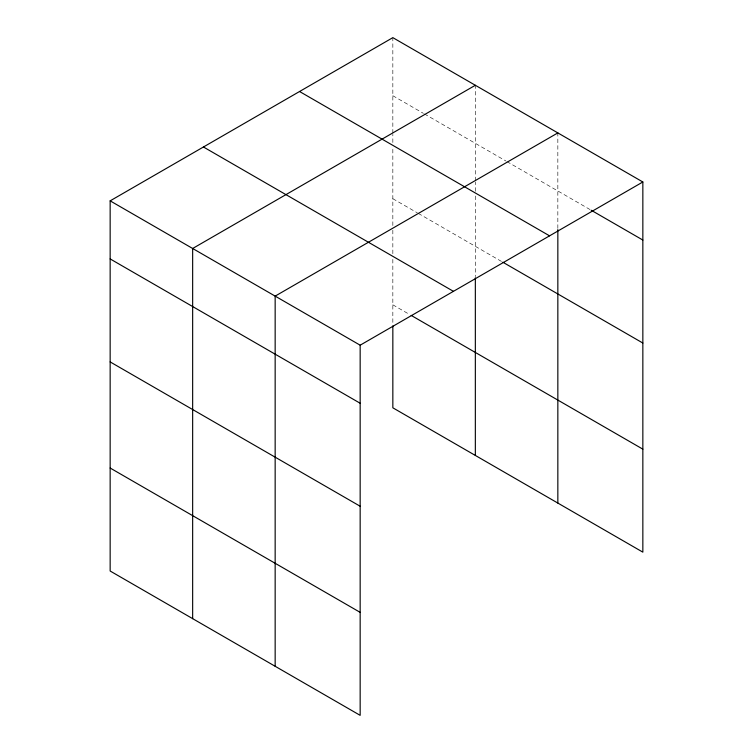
<?xml version="1.0" encoding="UTF-8"?>
<svg xmlns="http://www.w3.org/2000/svg" width="753" height="753" viewBox="0 0 753 753"><rect width="100%" height="100%" fill="white"/><g stroke="black" fill="none" stroke-linecap="round" stroke-linejoin="round"><path stroke-width="0.56" stroke-dasharray="3.77 2.82" d="M392.84 225.524L392.84 147.212M392.84 142.524L392.84 134.335M392.84 133.168L392.84 37.65M475.341 196.006L475.341 276.652M475.341 191.328L475.341 181.962M475.341 180.795L475.341 85.277M557.841 228.423L557.841 132.914M392.84 95.716L423.402 113.355M424.419 113.938L505.894 160.982M506.92 161.575L590.22 209.663M392.84 198.707L417.284 212.817M418.31 213.4L501.827 261.62M392.84 304.814L409.143 314.227M392.84 230.192L392.84 254.674M392.84 259.343L392.84 323.545"/><path stroke-width="1.13" d="M557.841 229.599L557.841 503.07M392.84 325.88L392.84 407.806L642.846 552.147L642.846 181.981L392.84 37.65L110.154 200.853L110.154 571.019L360.16 715.35L360.16 345.194L110.154 200.853M475.341 85.277L192.655 248.49L192.655 618.646M557.841 132.914L275.156 296.117L275.156 666.273M360.16 345.194L642.846 181.981M591.237 210.256L642.846 240.047M299.562 91.508L549.558 235.84M502.844 262.213L642.846 343.039M203.442 146.995L453.438 291.336M411.176 315.403L642.846 449.155M110.154 258.919L360.16 403.25M110.154 361.911L360.16 506.242M110.154 468.027L360.16 612.358M475.341 277.819L475.341 455.443"/></g></svg>
